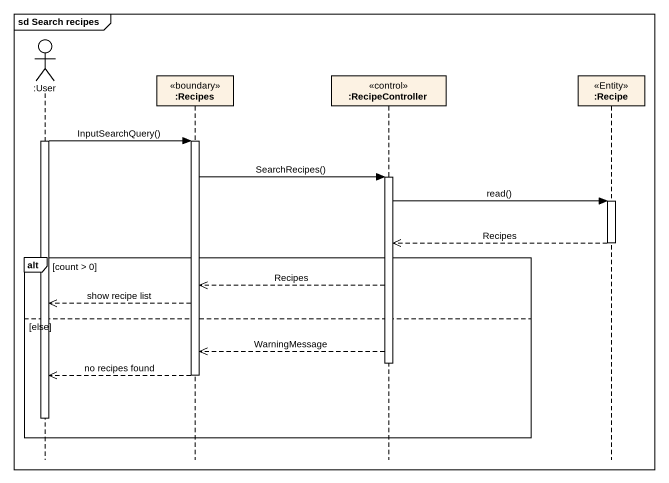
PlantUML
@startuml
mainframe sd Search recipes
hide footbox
actor ":User" as User
participant ":Recipes" as Recipes <<boundary>>
participant ":RecipeController" as RecipeController <<control>>
participant ":Recipe" as Recipe <<Entity>>

activate User
User -> Recipes : InputSearchQuery()
activate Recipes
Recipes -> RecipeController : SearchRecipes()
activate RecipeController
RecipeController -> Recipe : read()
activate Recipe
Recipe -->> RecipeController : Recipes
deactivate Recipe
alt count > 0
  RecipeController -->> Recipes : Recipes
  Recipes -->> User : show recipe list
else else
  RecipeController -->> Recipes : WarningMessage
  deactivate RecipeController
  Recipes -->> User : no recipes found
  deactivate Recipes
  deactivate User
end
@enduml
